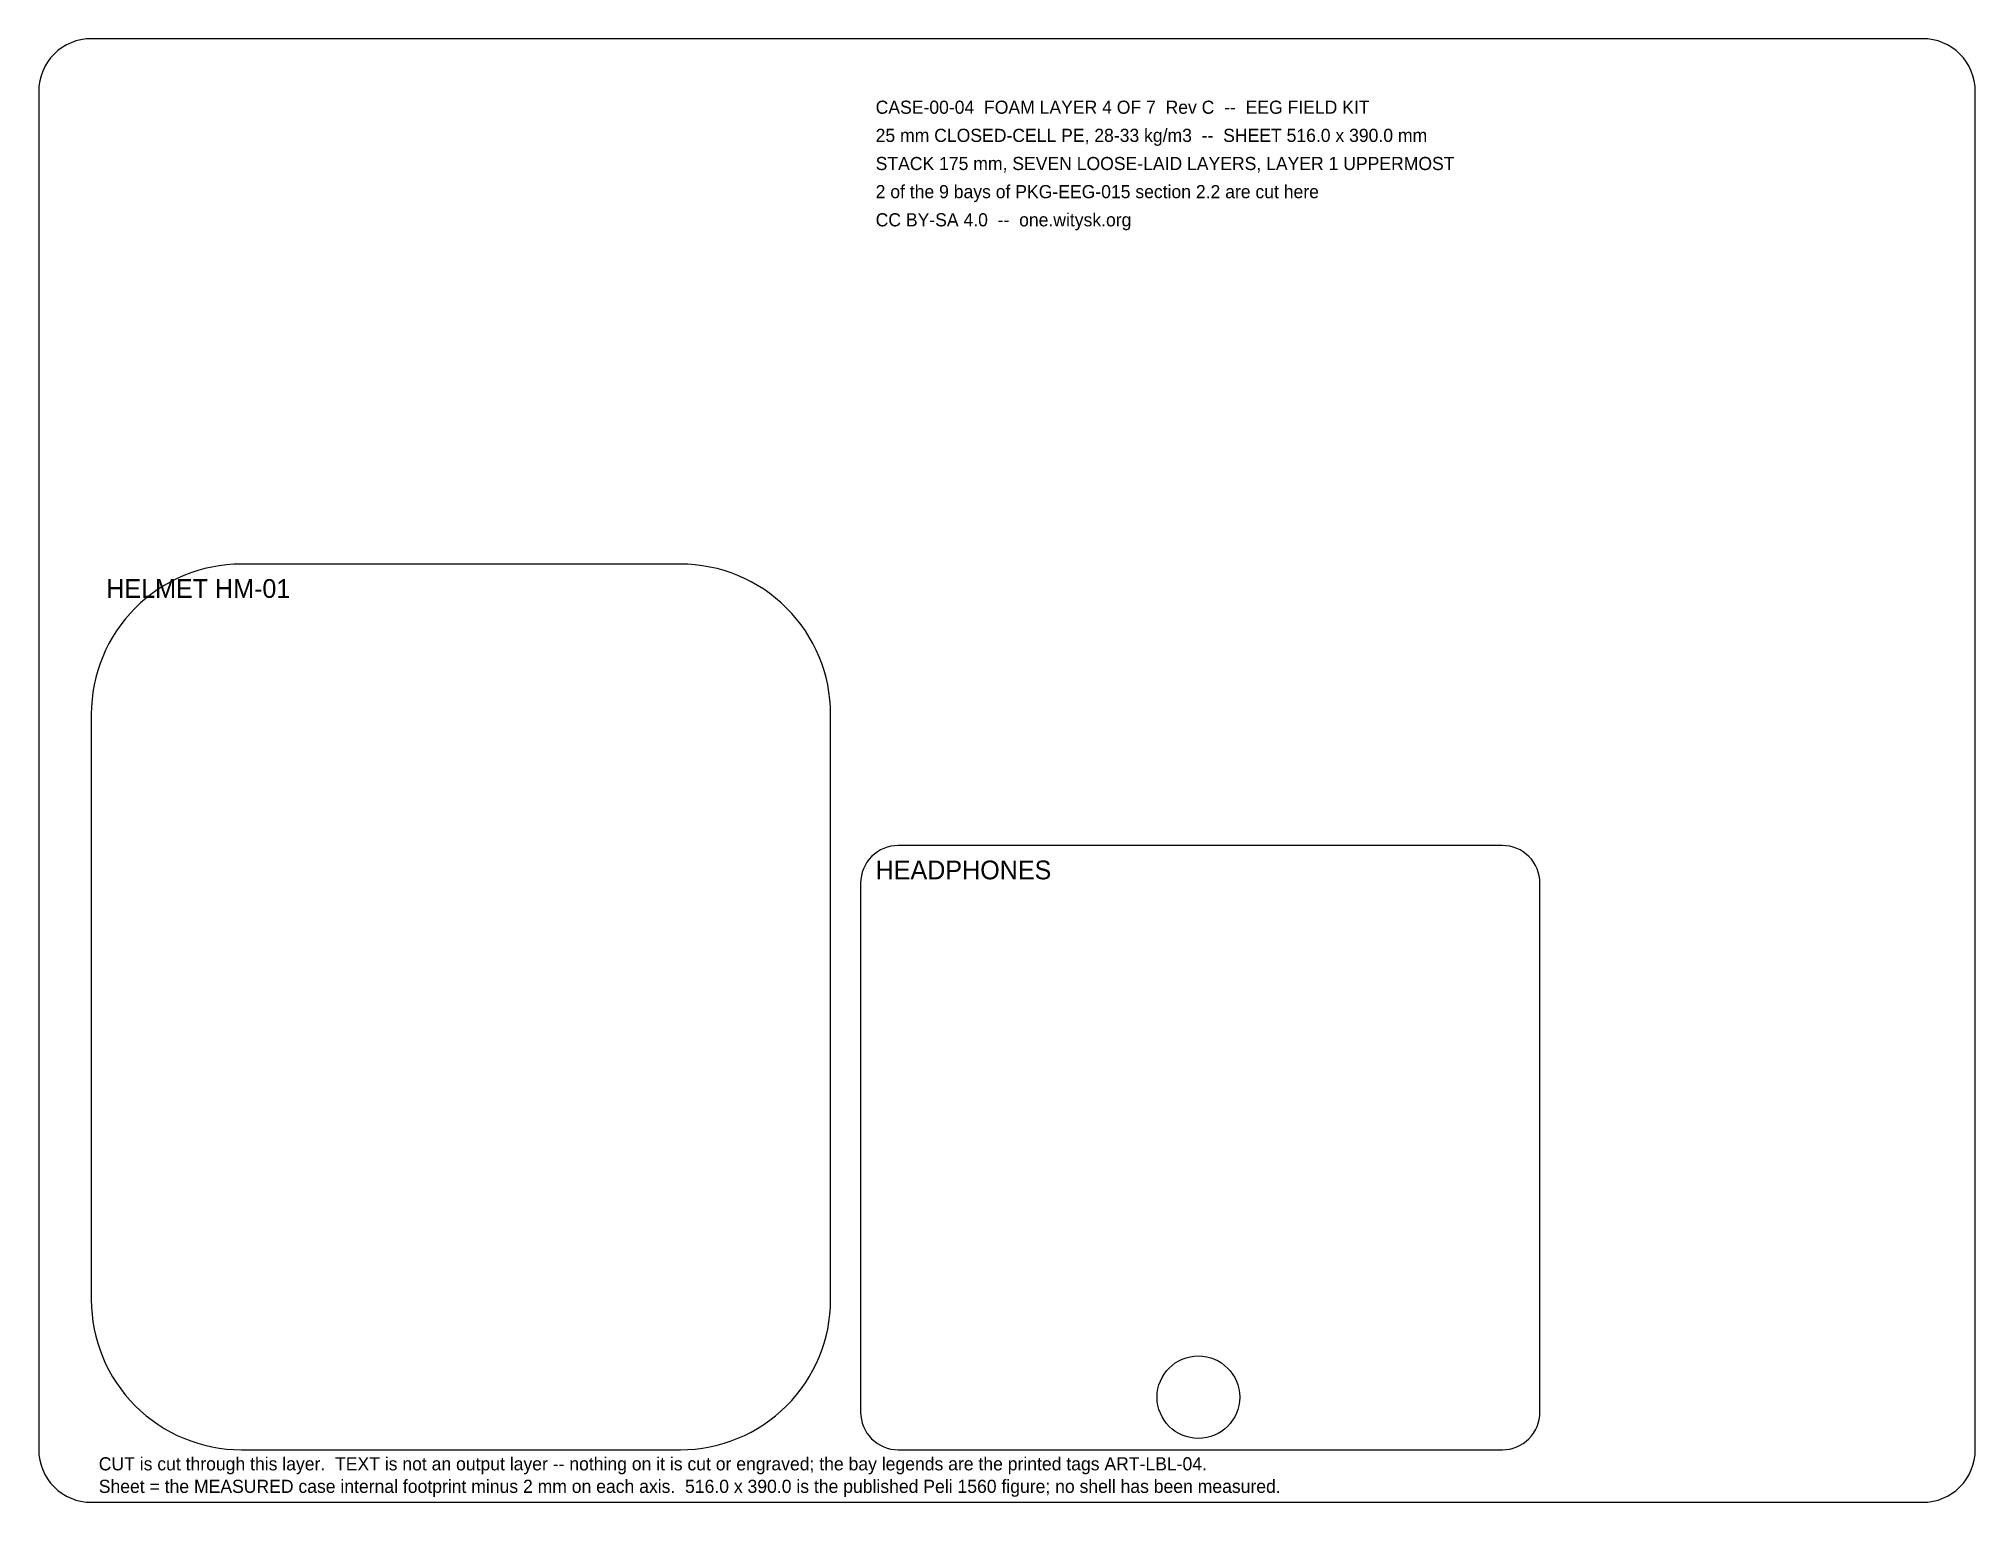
# Model space of a CAD drawing. Header units: millimetres. Extents: x 0 to 516, y 0 to 390.
import ezdxf

# ---------------------------------------------------------------- set-up
doc = ezdxf.new("R2010")
doc.units = ezdxf.units.MM
doc.layers.add('CUT', color=1, linetype='Continuous')
doc.layers.add('TEXT', color=5, linetype='Continuous')

msp = doc.modelspace()

# ---------------------------------------------------------------- linework, layer by layer
at = {"layer": 'CUT'}
for points in [[(14, 0), (502, 0, 0.414214), (516, 14), (516, 376, 0.414214), (502, 390), (14, 390, 0.414214), (0, 376), (0, 14, 0.414214)], [(54, 14), (171, 14, 0.414214), (211, 54), (211, 210, 0.414214), (171, 250), (54, 250, 0.414214), (14, 210), (14, 54, 0.414214)], [(229, 14), (390, 14, 0.414214), (400, 24), (400, 165, 0.414214), (390, 175), (229, 175, 0.414214), (219, 165), (219, 24, 0.414214)]]:
    msp.add_lwpolyline(points, format="xyb", close=True, dxfattribs=at)
msp.add_circle((309, 28), 11, dxfattribs=at)

# ---------------------------------------------------------------- texts
at = {"layer": 'TEXT'}
for s, height, p in [('CASE-00-04  FOAM LAYER 4 OF 7  Rev C  --  EEG FIELD KIT', 3.5, (223, 370)), ('25 mm CLOSED-CELL PE, 28-33 kg/m3  --  SHEET 516.0 x 390.0 mm', 3.5, (223, 362.5)), ('STACK 175 mm, SEVEN LOOSE-LAID LAYERS, LAYER 1 UPPERMOST', 3.5, (223, 355)), ('2 of the 9 bays of PKG-EEG-015 section 2.2 are cut here', 3.5, (223, 347.5)), ('CC BY-SA 4.0  --  one.witysk.org', 3.5, (223, 340)), ('HELMET HM-01', 5, (18, 241)), ('HEADPHONES', 5, (223, 166)), ('CUT is cut through this layer.  TEXT is not an output layer -- nothing on it is cut or engraved; the bay legends are the printed tags ART-LBL-04.', 3.5, (16, 8.5)), ('Sheet = the MEASURED case internal footprint minus 2 mm on each axis.  516.0 x 390.0 is the published Peli 1560 figure; no shell has been measured.', 3.5, (16, 2.5))]:
    msp.add_text(s, height=height, dxfattribs=at).set_placement(p)

doc.saveas('drawing.dxf')
